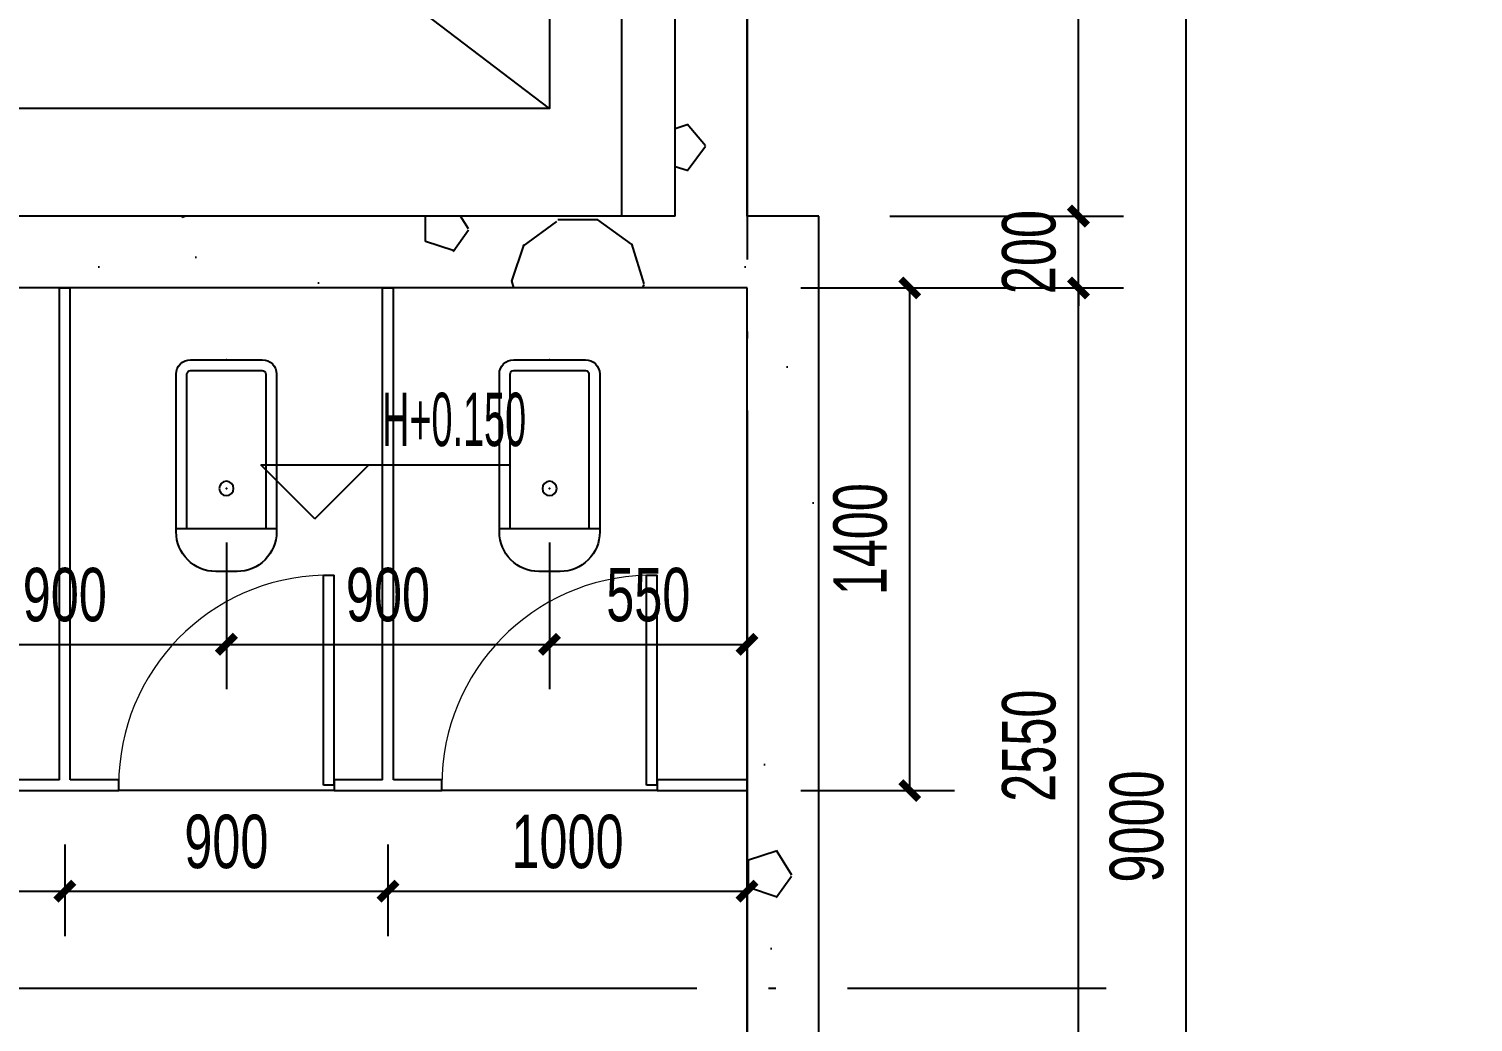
# Model space of a CAD drawing. Extents: x -26219 to 315419, y -160410 to -120810.
# Drawn here: x 240991 to 245013, y -147945 to -145178 of the extents above; entities that cross this region are included whole.
import ezdxf
from ezdxf.xclip import XClip

# ---------------------------------------------------------------- set-up
doc = ezdxf.new("R2010")
doc.units = 0
doc.header["$LTSCALE"] = 1000
doc.header["$MEASUREMENT"] = 0
doc.header["$XCLIPFRAME"] = 0
doc.linetypes.add('104-14# 核心筒$2$DOTE', pattern=[2.42, 2, -0.2, 0.02, -0.2])
for name, color, linetype in [('01-标注_尺寸', 124, 'Continuous'), ('01-标注_标高', 200, 'Continuous'), ('02-TEXT_标注', 130, 'Continuous'), ('104-14# 核心筒$0$A-E_电梯', 171, 'Continuous'), ('104-14# 核心筒$0$A-I_卫-洁具', 241, 'Continuous'), ('104-14# 核心筒$0$A-I_卫-隔断', 214, 'Continuous'), ('104-14# 核心筒$0$A_STR-砌块墙', 121, 'Continuous'), ('104-14# 核心筒$2$05-填充_天正', 26, 'Continuous'), ('104-14# 核心筒$2$A_AXIS-轴线', 36, '104-14# 核心筒$2$DOTE')]:
    doc.layers.add(name, color=color, linetype=linetype)
doc.styles.add('_TCH_DIM', font='ros.shx', dxfattribs={"width": 0.75, "bigfont": 'jd.shx'})
doc.styles.add('_TCH_DIM_T3', font='ros.shx', dxfattribs={"width": 0.705882, "bigfont": 'jd.shx'})
doc.dimstyles.new('_TCH_ARCH&&50', dxfattribs={"dimtxt": 148.75, "dimasz": 50, "dimexe": 125, "dimexo": 150, "dimgap": 63.125, "dimtad": 1, "dimdec": 0, "dimzin": 0, "dimdsep": 46, "dimtxsty": '_TCH_DIM_T3', "dimblk": 'ARCHTICK', "dimcen": 0.09, "dimclrt": 7, "dimazin": 2, "dimtfac": 1, "dimtdec": 0, "dimtix": 1, "dimtmove": 2, "dimatfit": 3, "dimfxl": 0, "dimtolj": 1, "dimtzin": 0, "dimarcsym": 0})
pattern_1 = [(0, (531, -549), (900, 1800), [0, -1800]), (0, (-522, -792), (900, 1800), [0, -1800]), (0, (63, -810), (900, 1800), [0, -1800]), (0, (702, -279), (900, 1800), [0, -1800]), (0, (-45, -900), (900, 1800), [0, -1800]), (0, (882, 855), (900, 1800), [0, -1800]), (0, (333, 711), (900, 1800), [0, -1800]), (0, (621, 486), (900, 1800), [0, -1800]), (0, (-846, 450), (900, 1800), [0, -1800]), (0, (36, 369), (900, 1800), [0, -1800]), (0, (-306, -90), (900, 1800), [0, -1800]), (0, (-288, -765), (900, 1800), [0, -1800]), (0, (387, -837), (900, 1800), [0, -1800]), (0, (882, -45), (900, 1800), [0, -1800]), (0, (-801, -324), (900, 1800), [0, -1800]), (0, (-648, -18), (900, 1800), [0, -1800]), (0, (54, -144), (900, 1800), [0, -1800]), (0, (-198, -405), (900, 1800), [0, -1800]), (0, (-342, 189), (900, 1800), [0, -1800]), (0, (-117, 864), (900, 1800), [0, -1800]), (0, (-729, -702), (900, 1800), [0, -1800]), (0, (261, 495), (900, 1800), [0, -1800]), (0, (-576, 522), (900, 1800), [0, -1800]), (0, (-720, 756), (900, 1800), [0, -1800]), (130.6013, (771.43, 291.43), (-4499.99995, 5400.00002), [79.025, -33111.333]), (18.43495, (642.86, 325.71), (4500, 1800), [81.316, -11302.884]), (90, (642.9, 248.6), (900, 1800), [77.14, -3522.86]), (161.56505, (720, 222.86), (-4500, 1799.9999), [81.316, -11302.884]), (53.1301, (720, 222.86), (900, 1800), [85.714, -8914.285]), (135, (788.6, -694.3), (-900, 1800), [72.73, -5018.44]), (45, (685.7, -694.3), (900, 1800), [72.73, -5018.44]), (135, (737.14, -745.7), (-900, 1800), [72.73, -5018.44]), (45, (737.14, -745.7), (900, 1800), [72.73, -5018.44]), (116.565, (-77.1, 514.3), (-0.0002, 3600), [95.83, -1916.63]), (180, (-120, 600), (-900, 1800), [102.86, -1697.14]), (63.435, (-265.7, 514.3), (8e-06, 3600), [95.83, -1916.63]), (116.565, (-222.9, 428.6), (-0.0002, 3600), [95.83, -1916.63]), (0, (-222.9, 428.6), (900, 1800), [102.86, -1697.14]), (63.435, (-120, 428.6), (8e-06, 3600), [95.83, -1916.63]), (107.10273, (600, -94.286), (-2699.9999, 9000.00001), [116.584, -48848.707]), (143.97263, (565.71, 17.14), (-17099.9998, 12600), [116.584, -24366.06]), (180, (471.4, 85.7), (-900, 1800), [111.43, -1688.57]), (36.02737, (265.71, 17.14), (17099.99987, 12599.99986), [116.584, -24366.06]), (71.56505, (231.43, -85.7), (2700, 9000), [108.42, -11275.78]), (107.10273, (265.714, -197.14), (-2699.9999, 9000.00001), [116.584, -48848.707]), (143.97263, (360, -265.71), (-17099.9998, 12600), [116.584, -24366.06]), (0, (360, -265.7), (900, 1800), [111.43, -1688.57]), (36.02737, (471.43, -265.71), (17099.99987, 12599.99986), [116.584, -24366.06]), (71.56505, (565.71, -197.14), (2700, 9000), [108.42, -11275.78]), (150.2551, (617.14, 745.71), (-2700, 1800), [69.105, -14442.96]), (90, (557.1, 711.4), (900, 1800), [68.57, -3531.43]), (29.7449, (557.14, 711.43), (2700, 1800), [69.105, -14442.96]), (116.565, (197.1, -531.4), (-0.0002, 3600), [95.83, -1916.63]), (168.69007, (154.29, -445.71), (-8100, 1799.99995), [87.41, -18269.056]), (41.18593, (0, -488.57), (22499.99986, 19799.99983), [91.116, -38177.406]), (90, (0, -574.3), (900, 1800), [85.714, -3514.285]), (138.81407, (68.57, -634.286), (-22499.9996, 19800.00013), [91.116, -38177.406]), (16.69924, (68.57, -634.286), (29699.99978, 8999.9999), [89.49, -37495.613]), (60.9454, (154.29, -608.57), (900, 1799.99998), [88.25, -36976.02]), (109.9831, (-557.14, 222.86), (-4500.00002, 12599.99997), [100.326, -42036.592]), (155.55605, (-591.43, 317.14), (-11700.00004, 5399.99989), [103.57, -43395.394]), (24.44395, (-780, 317.14), (11700, 5399.99997), [103.57, -43395.394]), (70.0169, (-814.286, 222.86), (4500.00001, 12599.99997), [100.326, -42036.592]), (109.9831, (-780, 128.57), (-4500.00002, 12599.99997), [100.326, -42036.592]), (160.0169, (-685.71, 94.29), (-4500, 1799.9999), [100.326, -20968.132]), (19.9831, (-685.71, 94.29), (4500, 1800), [100.326, -20968.132]), (70.0169, (-591.43, 128.57), (4500.00001, 12599.99997), [100.326, -42036.592]), (122.0054, (111.43, 60), (-900.0001, 1799.9999), [80.863, -16900.3]), (18.43495, (-8.57, 102.86), (4500, 1800), [81.316, -11302.884]), (90, (-8.6, 25.7), (900, 1800), [77.14, -3522.86]), (161.56505, (68.57, 0), (-4500, 1799.9999), [81.316, -11302.884]), (54.46232, (68.57, 0), (6300, 8999.99999), [73.734, -30894.635]), (116.565, (-411.4, -377.1), (-0.0002, 3600), [95.83, -1916.63]), (180, (-454.3, -291.4), (-900, 1800), [94.286, -1705.714]), (59.03624, (-600, -377.14), (900, 1800), [99.96, -20891.466]), (120.96376, (-548.57, -462.86), (-900.0001, 1799.9999), [99.96, -20891.466]), (0, (-548.6, -462.9), (900, 1800), [94.286, -1705.714]), (63.435, (-454.3, -462.9), (8e-06, 3600), [95.83, -1916.63])]

# ---------------------------------------------------------------- blocks, each defined once
blk = doc.blocks.new('104-14# 核心筒$0$$lvtry$00000200')
at = {"color": 0}
for p, q in [((-109.8, -40, 0), (-109.8, -469.7, 0)), ((99.8, -30, 0), (-99.8, -30, 0)), ((109.8, -469.7, 0), (109.8, -40, 0))]:
    blk.add_line(p, q, dxfattribs=at)
at = {"color": 0, "elevation": 0}
blk.add_lwpolyline([(99.8, 0), (-99.8, 0, 0.414214), (-139.8, -40), (-139.8, -479.7, 0.414214), (-29.8, -589.7), (29.8, -589.7, 0.414214), (139.8, -479.7), (139.8, -40, 0.414214)], format="xyb", close=True, dxfattribs=at)
blk.add_lwpolyline([(139.8, -469.7), (-139.8, -469.7)], dxfattribs=at)
at = {"color": 0}
blk.add_circle((0, -358.6, 0), 20, dxfattribs=at)
for centre, start, end in [((-99.8, -40, 0), 90, 180), ((99.8, -40, 0), 0, 90)]:
    blk.add_arc(centre, 10, start, end, dxfattribs=at)
for p in [(0, 0), (0, -358.6, 0)]:
    blk.add_point(p, dxfattribs=at)
blk = doc.blocks.new('104-14# 核心筒$0$hgfasg')
at = {"yscale": -1}
blk.add_blockref('104-14# 核心筒$0$$lvtry$00000200', (0, 200), dxfattribs=at)
blk = doc.blocks.new('104-14# 核心筒$0$wrert')
for p, q in [((300, 200), (1900, 2300)), ((300, 2300), (1900, 200)), ((2265, 1890.12), (2100, 1890.12)), ((2100, 1890.12), (2100, 609.88)), ((2265, 609.88), (2265, 1890.12)), ((2100, 609.88), (2265, 609.88))]:
    blk.add_line(p, q)
for points in [[(0, 2600), (2600, 2600), (2600, 0), (0, 0)], [(300, 2300), (1900, 2300), (1900, 200), (300, 200), (300, 2300)]]:
    blk.add_lwpolyline(points, close=True)
blk = doc.blocks.new('104-14# 核心筒$0$$DorLib2D$00000001')
for p, q in [((0.45, 0.975), (0.5, 0.975)), ((0.45, 0), (0.45, 0.975)), ((0.5, 0), (0.5, 0.975)), ((0.5, 0), (0.45, 0))]:
    blk.add_line(p, q)
at = {"lineweight": 13}
blk.add_arc((0.475, 0), 0.975, 91.46928, 180, dxfattribs=at)
blk = doc.blocks.new('104-14# 核心筒')
at = {"layer": '104-14# 核心筒$2$05-填充_天正'}
h = blk.add_hatch(dxfattribs=at)
h.set_pattern_fill('加气混凝土', color=256, scale=150, style=0)
h.set_pattern_definition(pattern_1)
h.paths.add_polyline_path([(41400, 16300), (41200, 16300), (41200, 13900), (41300, 13833.3), (41400, 13900)])
h = blk.add_hatch(dxfattribs=at)
h.set_pattern_fill('加气混凝土', color=256, scale=150, style=0)
h.set_pattern_definition(pattern_1)
h.paths.add_polyline_path([(41300, 13833.3), (41200, 13900), (38450, 13900), (38350, 13833.3), (38350, 13700), (41300, 13700)])
h = blk.add_hatch(dxfattribs=at)
h.set_pattern_fill('加气混凝土', color=256, scale=150, style=0)
h.set_pattern_definition(pattern_1)
h.paths.add_polyline_path([(41400, 13700), (41600, 13900), (41400, 13900), (41300, 13833.3), (41300, 13700)])
h = blk.add_hatch(dxfattribs=at)
h.set_pattern_fill('加气混凝土', color=256, scale=150, style=0)
h.set_pattern_definition(pattern_1)
h.paths.add_polyline_path([(41466.7, 11050), (41600, 11050), (41600, 13900), (41400, 13700), (41400, 11150)])
at = {"layer": '104-14# 核心筒$0$A-I_卫-隔断'}
for p, q in [((39485, 12330), (39485, 13700)), ((39485, 13700), (39515, 13700)), ((39515, 12330), (39515, 13700)), ((40385, 12330), (40385, 13700)), ((40385, 13700), (40415, 13700)), ((40415, 12330), (40415, 13700)), ((39485, 12330), (39350, 12330)), ((39650, 12330), (39515, 12330)), ((39650, 12300), (39650, 12330)), ((40385, 12330), (40250, 12330)), ((40250, 12330), (40250, 12300)), ((40550, 12330), (40415, 12330)), ((40550, 12300), (40550, 12330)), ((41400, 12330), (41150, 12330)), ((41150, 12330), (41150, 12300)), ((41400, 12300), (41400, 12330)), ((39350, 12300), (39500, 12300)), ((39500, 12300), (39650, 12300)), ((40250, 12300), (39650, 12300)), ((40250, 12300), (40400, 12300)), ((40400, 12300), (40550, 12300)), ((41150, 12300), (40550, 12300)), ((41150, 12300), (41400, 12300))]:
    blk.add_line(p, q, dxfattribs=at)
at = {"layer": '104-14# 核心筒$0$A_STR-砌块墙'}
for p, q in [((41200, 13900), (41200, 16300)), ((41400, 13900), (41400, 16300)), ((41200, 13900), (38450, 13900)), ((41600, 13900), (41400, 13900)), ((41600, 11050), (41600, 13900)), ((41300, 13700), (38350, 13700)), ((41400, 13700), (41300, 13700)), ((41400, 11150), (41400, 13700))]:
    blk.add_line(p, q, dxfattribs=at)
at = {"layer": '104-14# 核心筒$2$A_AXIS-轴线'}
for p, q in [((-9370.1, 105800), (120259.9, 105800)), ((41400, 54018.4), (41400, -8545.1)), ((-24839, 16700), (120259.9, 16700)), ((-24839, 11750), (120259.9, 11750))]:
    blk.add_line(p, q, dxfattribs=at)
at = {"layer": '104-14# 核心筒$0$A-E_电梯', "rotation": 90}
blk.add_blockref('104-14# 核心筒$0$wrert', (41050, 13900), dxfattribs=at)
at = {"layer": '104-14# 核心筒$0$A-I_卫-洁具', "ltscale": 0.1, "rotation": 180}
for p in [(39950, 13700), (40850, 13700)]:
    blk.add_blockref('104-14# 核心筒$0$hgfasg', p, dxfattribs=at)
at = {"layer": '104-14# 核心筒$0$A-I_卫-隔断', "xscale": -600, "yscale": -600, "zscale": 30, "rotation": 180}
for p in [(39950, 12315), (40850, 12315)]:
    blk.add_blockref('104-14# 核心筒$0$$DorLib2D$00000001', p, dxfattribs=at)
blk = doc.blocks.new('_ArchTick')
at = {"color": 0, "linetype": 'ByBlock', "const_width": 0.4}
blk.add_lwpolyline([(-0.5, -0.5), (0.5, 0.5)], dxfattribs=at)
blk = doc.blocks.new('*D811')
at = {"layer": '01-标注_尺寸', "color": 0, "lineweight": -2, "transparency": 16777216}
for p, q in [((243764.1, -142900), (244339.1, -142900)), ((244214.1, -151900), (244214.1, -142900)), ((243764.1, -151900), (244339.1, -151900))]:
    blk.add_line(p, q, dxfattribs=at)
at = {"layer": 'Defpoints', "color": 0, "transparency": 16777216}
for p in [(243614.1, -142900), (244214.1, -142900), (243614.1, -151900)]:
    blk.add_point(p, dxfattribs=at)
at = {"layer": '01-标注_尺寸', "color": 0, "lineweight": -2, "transparency": 16777216, "xscale": 50, "yscale": 50, "zscale": 50}
for p, rotation in [((244214.1, -142900), 90), ((244214.1, -151900), 270)]:
    blk.add_blockref('_ArchTick', p, dxfattribs=dict(at, rotation=rotation))
at = {"layer": '01-标注_尺寸', "color": 7, "transparency": 16777216, "insert": (244076.6, -147400), "char_height": 148.75, "attachment_point": 5, "rotation": 90, "style": '_TCH_DIM_T3'}
blk.add_mtext('\\A1;9000', dxfattribs=at)
blk = doc.blocks.new('*D816')
at = {"layer": '01-标注_尺寸', "color": 0, "lineweight": -2, "transparency": 16777216}
for p, q in [((243389.1, -143100), (244039.1, -143100)), ((243914.1, -145700), (243914.1, -143100)), ((243389.1, -145700), (244039.1, -145700))]:
    blk.add_line(p, q, dxfattribs=at)
at = {"layer": 'Defpoints', "color": 0, "transparency": 16777216}
for p in [(243239.1, -143100), (243914.1, -143100), (243239.1, -145700)]:
    blk.add_point(p, dxfattribs=at)
at = {"layer": '01-标注_尺寸', "color": 0, "lineweight": -2, "transparency": 16777216, "xscale": 50, "yscale": 50, "zscale": 50}
for p, rotation in [((243914.1, -143100), 90), ((243914.1, -145700), 270)]:
    blk.add_blockref('_ArchTick', p, dxfattribs=dict(at, rotation=rotation))
at = {"layer": '01-标注_尺寸', "color": 7, "transparency": 16777216, "insert": (243776.6, -144400), "char_height": 148.75, "attachment_point": 5, "rotation": 90, "style": '_TCH_DIM_T3'}
blk.add_mtext('\\A1;2600', dxfattribs=at)
blk = doc.blocks.new('*D817')
at = {"layer": '01-标注_尺寸', "color": 0, "lineweight": -2, "transparency": 16777216}
for p, q in [((243914.1, -145700), (243914.1, -145650)), ((243389.1, -145700), (244039.1, -145700)), ((243914.1, -145900), (243914.1, -145700)), ((243389.1, -145900), (244039.1, -145900)), ((243914.1, -145900), (243914.1, -145950))]:
    blk.add_line(p, q, dxfattribs=at)
at = {"layer": 'Defpoints', "color": 0, "transparency": 16777216}
for p in [(243239.1, -145700), (243914.1, -145700), (243239.1, -145900)]:
    blk.add_point(p, dxfattribs=at)
at = {"layer": '01-标注_尺寸', "color": 0, "lineweight": -2, "transparency": 16777216, "xscale": 50, "yscale": 50, "zscale": 50}
for p, rotation in [((243914.1, -145700), 270), ((243914.1, -145900), 90)]:
    blk.add_blockref('_ArchTick', p, dxfattribs=dict(at, rotation=rotation))
at = {"layer": '01-标注_尺寸', "color": 7, "transparency": 16777216, "insert": (243776.6, -145800), "char_height": 148.75, "attachment_point": 5, "rotation": 90, "style": '_TCH_DIM_T3'}
blk.add_mtext('\\A1;200', dxfattribs=at)
blk = doc.blocks.new('*D818')
at = {"layer": '01-标注_尺寸', "color": 0, "lineweight": -2, "transparency": 16777216}
for p, q in [((243389.1, -145900), (244039.1, -145900)), ((243914.1, -148450), (243914.1, -145900)), ((243389.1, -148450), (244039.1, -148450))]:
    blk.add_line(p, q, dxfattribs=at)
at = {"layer": 'Defpoints', "color": 0, "transparency": 16777216}
for p in [(243239.1, -145900), (243914.1, -145900), (243239.1, -148450)]:
    blk.add_point(p, dxfattribs=at)
at = {"layer": '01-标注_尺寸', "color": 0, "lineweight": -2, "transparency": 16777216, "xscale": 50, "yscale": 50, "zscale": 50}
for p, rotation in [((243914.1, -145900), 90), ((243914.1, -148450), 270)]:
    blk.add_blockref('_ArchTick', p, dxfattribs=dict(at, rotation=rotation))
at = {"layer": '01-标注_尺寸', "color": 7, "transparency": 16777216, "insert": (243776.6, -147175), "char_height": 148.75, "attachment_point": 5, "rotation": 90, "style": '_TCH_DIM_T3'}
blk.add_mtext('\\A1;2550', dxfattribs=at)
blk = doc.blocks.new('*D833')
at = {"layer": '01-标注_尺寸', "color": 0, "lineweight": -2, "transparency": 16777216}
for p, q in [((242441, -146608.6), (242441, -147017.7)), ((242991, -146608.6), (242991, -147017.7)), ((242441, -146892.7), (242991, -146892.7))]:
    blk.add_line(p, q, dxfattribs=at)
at = {"layer": 'Defpoints', "color": 0, "transparency": 16777216}
for p in [(242441, -146458.6), (242991, -146458.6), (242991, -146892.7)]:
    blk.add_point(p, dxfattribs=at)
at = {"layer": '01-标注_尺寸', "color": 0, "lineweight": -2, "transparency": 16777216, "xscale": 50, "yscale": 50, "zscale": 50, "rotation": 180}
blk.add_blockref('_ArchTick', (242441, -146892.7), dxfattribs=at)
at = {"layer": '01-标注_尺寸', "color": 0, "lineweight": -2, "transparency": 16777216, "xscale": 50, "yscale": 50, "zscale": 50}
blk.add_blockref('_ArchTick', (242991, -146892.7), dxfattribs=at)
at = {"layer": '01-标注_尺寸', "color": 7, "transparency": 16777216, "insert": (242716, -146755.2), "char_height": 148.75, "attachment_point": 5, "style": '_TCH_DIM_T3'}
blk.add_mtext('\\A1;550', dxfattribs=at)
blk = doc.blocks.new('*D834')
at = {"layer": '01-标注_尺寸', "color": 0, "lineweight": -2, "transparency": 16777216}
for p, q in [((241541, -146608.6), (241541, -147017.7)), ((242441, -146608.6), (242441, -147017.7)), ((241541, -146892.7), (242441, -146892.7))]:
    blk.add_line(p, q, dxfattribs=at)
at = {"layer": 'Defpoints', "color": 0, "transparency": 16777216}
for p in [(241541, -146458.6), (242441, -146458.6), (242441, -146892.7)]:
    blk.add_point(p, dxfattribs=at)
at = {"layer": '01-标注_尺寸', "color": 0, "lineweight": -2, "transparency": 16777216, "xscale": 50, "yscale": 50, "zscale": 50, "rotation": 180}
blk.add_blockref('_ArchTick', (241541, -146892.7), dxfattribs=at)
at = {"layer": '01-标注_尺寸', "color": 0, "lineweight": -2, "transparency": 16777216, "xscale": 50, "yscale": 50, "zscale": 50}
blk.add_blockref('_ArchTick', (242441, -146892.7), dxfattribs=at)
at = {"layer": '01-标注_尺寸', "color": 7, "transparency": 16777216, "insert": (241991, -146755.2), "char_height": 148.75, "attachment_point": 5, "style": '_TCH_DIM_T3'}
blk.add_mtext('\\A1;900', dxfattribs=at)
blk = doc.blocks.new('*D835')
at = {"layer": '01-标注_尺寸', "color": 0, "lineweight": -2, "transparency": 16777216}
for p, q in [((240641, -146608.6), (240641, -147017.7)), ((241541, -146608.6), (241541, -147017.7)), ((240641, -146892.7), (241541, -146892.7))]:
    blk.add_line(p, q, dxfattribs=at)
at = {"layer": 'Defpoints', "color": 0, "transparency": 16777216}
for p in [(240641, -146458.6), (241541, -146458.6), (241541, -146892.7)]:
    blk.add_point(p, dxfattribs=at)
at = {"layer": '01-标注_尺寸', "color": 0, "lineweight": -2, "transparency": 16777216, "xscale": 50, "yscale": 50, "zscale": 50, "rotation": 180}
blk.add_blockref('_ArchTick', (240641, -146892.7), dxfattribs=at)
at = {"layer": '01-标注_尺寸', "color": 0, "lineweight": -2, "transparency": 16777216, "xscale": 50, "yscale": 50, "zscale": 50}
blk.add_blockref('_ArchTick', (241541, -146892.7), dxfattribs=at)
at = {"layer": '01-标注_尺寸', "color": 7, "transparency": 16777216, "insert": (241091, -146755.2), "char_height": 148.75, "attachment_point": 5, "style": '_TCH_DIM_T3'}
blk.add_mtext('\\A1;900', dxfattribs=at)
blk = doc.blocks.new('*D1546')
at = {"layer": '01-标注_尺寸', "color": 0, "lineweight": -2, "transparency": 16777216}
for p, q in [((240191, -147450), (240191, -147705.2)), ((241091, -147450), (241091, -147705.2)), ((240191, -147580.2), (241091, -147580.2))]:
    blk.add_line(p, q, dxfattribs=at)
at = {"layer": 'Defpoints', "color": 0, "transparency": 16777216}
for p in [(240191, -147300), (241091, -147300), (241091, -147580.2)]:
    blk.add_point(p, dxfattribs=at)
at = {"layer": '01-标注_尺寸', "color": 0, "lineweight": -2, "transparency": 16777216, "xscale": 50, "yscale": 50, "zscale": 50, "rotation": 180}
blk.add_blockref('_ArchTick', (240191, -147580.2), dxfattribs=at)
at = {"layer": '01-标注_尺寸', "color": 0, "lineweight": -2, "transparency": 16777216, "xscale": 50, "yscale": 50, "zscale": 50}
blk.add_blockref('_ArchTick', (241091, -147580.2), dxfattribs=at)
at = {"layer": '01-标注_尺寸', "color": 7, "transparency": 16777216, "insert": (240641, -147442.7), "char_height": 148.75, "attachment_point": 5, "style": '_TCH_DIM_T3'}
blk.add_mtext('\\A1;900', dxfattribs=at)
blk = doc.blocks.new('*D1547')
at = {"layer": '01-标注_尺寸', "color": 0, "lineweight": -2, "transparency": 16777216}
for p, q in [((241091, -147450), (241091, -147705.2)), ((241991, -147450), (241991, -147705.2)), ((241091, -147580.2), (241991, -147580.2))]:
    blk.add_line(p, q, dxfattribs=at)
at = {"layer": 'Defpoints', "color": 0, "transparency": 16777216}
for p in [(241091, -147300), (241991, -147300), (241991, -147580.2)]:
    blk.add_point(p, dxfattribs=at)
at = {"layer": '01-标注_尺寸', "color": 0, "lineweight": -2, "transparency": 16777216, "xscale": 50, "yscale": 50, "zscale": 50, "rotation": 180}
blk.add_blockref('_ArchTick', (241091, -147580.2), dxfattribs=at)
at = {"layer": '01-标注_尺寸', "color": 0, "lineweight": -2, "transparency": 16777216, "xscale": 50, "yscale": 50, "zscale": 50}
blk.add_blockref('_ArchTick', (241991, -147580.2), dxfattribs=at)
at = {"layer": '01-标注_尺寸', "color": 7, "transparency": 16777216, "insert": (241541, -147442.7), "char_height": 148.75, "attachment_point": 5, "style": '_TCH_DIM_T3'}
blk.add_mtext('\\A1;900', dxfattribs=at)
blk = doc.blocks.new('*D1548')
at = {"layer": '01-标注_尺寸', "color": 0, "lineweight": -2, "transparency": 16777216}
for p, q in [((241991, -147450), (241991, -147705.2)), ((242991, -147450), (242991, -147705.2)), ((241991, -147580.2), (242991, -147580.2))]:
    blk.add_line(p, q, dxfattribs=at)
at = {"layer": 'Defpoints', "color": 0, "transparency": 16777216}
for p in [(241991, -147300), (242991, -147300), (242991, -147580.2)]:
    blk.add_point(p, dxfattribs=at)
at = {"layer": '01-标注_尺寸', "color": 0, "lineweight": -2, "transparency": 16777216, "xscale": 50, "yscale": 50, "zscale": 50, "rotation": 180}
blk.add_blockref('_ArchTick', (241991, -147580.2), dxfattribs=at)
at = {"layer": '01-标注_尺寸', "color": 0, "lineweight": -2, "transparency": 16777216, "xscale": 50, "yscale": 50, "zscale": 50}
blk.add_blockref('_ArchTick', (242991, -147580.2), dxfattribs=at)
at = {"layer": '01-标注_尺寸', "color": 7, "transparency": 16777216, "insert": (242491, -147442.7), "char_height": 148.75, "attachment_point": 5, "style": '_TCH_DIM_T3'}
blk.add_mtext('\\A1;1000', dxfattribs=at)
blk = doc.blocks.new('*D1549')
at = {"layer": '01-标注_尺寸', "color": 0, "lineweight": -2, "transparency": 16777216}
for p, q in [((243141, -145900), (243569.2, -145900)), ((243444.2, -147300), (243444.2, -145900)), ((243141, -147300), (243569.2, -147300))]:
    blk.add_line(p, q, dxfattribs=at)
at = {"layer": 'Defpoints', "color": 0, "transparency": 16777216}
for p in [(242991, -145900), (243444.2, -145900), (242991, -147300)]:
    blk.add_point(p, dxfattribs=at)
at = {"layer": '01-标注_尺寸', "color": 0, "lineweight": -2, "transparency": 16777216, "xscale": 50, "yscale": 50, "zscale": 50}
for p, rotation in [((243444.2, -145900), 90), ((243444.2, -147300), 270)]:
    blk.add_blockref('_ArchTick', p, dxfattribs=dict(at, rotation=rotation))
at = {"layer": '01-标注_尺寸', "color": 7, "transparency": 16777216, "insert": (243306.7, -146600), "char_height": 148.75, "attachment_point": 5, "rotation": 90, "style": '_TCH_DIM_T3'}
blk.add_mtext('\\A1;1400', dxfattribs=at)

msp = doc.modelspace()

# ---------------------------------------------------------------- linework, layer by layer
at = {"layer": '01-标注_标高'}
for p, q in [((241787.3, -146543.1), (241637.3, -146393.1)), ((241637.3, -146393.1), (242333.5, -146393.1)), ((241787.3, -146543.1), (241937.3, -146393.1))]:
    msp.add_line(p, q, dxfattribs=at)

# ---------------------------------------------------------------- block references
ref = msp.add_blockref('104-14# 核心筒', (201591, -159600))
XClip(ref).set_block_clipping_path([(32000, 6700), (42400, 18198.7390783391)])
ref = msp.add_blockref('104-14# 核心筒', (150626, -164550))
XClip(ref).set_block_clipping_path([(94550.0000000024, 12139.8027840568), (105750.0000113929, 22499.9999875159)])
ref = msp.add_blockref('104-14# 核心筒', (162825.3, -253650))
XClip(ref).set_block_clipping_path([(94442.2879467641, 101022.6274729816), (105150.0000113929, 111550)])

# ---------------------------------------------------------------- texts
at = {"layer": '02-TEXT_标注', "style": '_TCH_DIM', "width": 0.529412}
msp.add_text('H+0.150', height=148.75, dxfattribs=at).set_placement((241974.6, -146340.6))

# ---------------------------------------------------------------- dimensions: what is measured, and where the dimension line sits
at = {"layer": '01-标注_尺寸'}
for p1, p2, distance, picture, middle in [((243614.1, -151900), (243614.1, -142900), -600, '*D811', (244076.6, -147400)), ((243239.1, -145700), (243239.1, -143100), -675, '*D816', (243776.6, -144400)), ((243239.1, -145900), (243239.1, -145700), -675, '*D817', (243776.6, -145800)), ((242991, -147300), (242991, -145900), -453.2, '*D1549', (243306.7, -146600)), ((243239.1, -148450), (243239.1, -145900), -675, '*D818', (243776.6, -147175)), ((240641, -146458.6), (241541, -146458.6), -434.1, '*D835', (241091, -146755.2)), ((241541, -146458.6), (242441, -146458.6), -434.1, '*D834', (241991, -146755.2)), ((242441, -146458.6), (242991, -146458.6), -434.1, '*D833', (242716, -146755.2)), ((240191, -147300), (241091, -147300), -280.2, '*D1546', (240641, -147442.7)), ((241091, -147300), (241991, -147300), -280.2, '*D1547', (241541, -147442.7)), ((241991, -147300), (242991, -147300), -280.2, '*D1548', (242491, -147442.7))]:
    dim = msp.add_aligned_dim(p1=p1, p2=p2, distance=distance, dimstyle='_TCH_ARCH&&50', dxfattribs=at)
    dim.commit()
    dim.dimension.update_dxf_attribs({"geometry": picture, "text_midpoint": middle})

doc.saveas('drawing.dxf')
